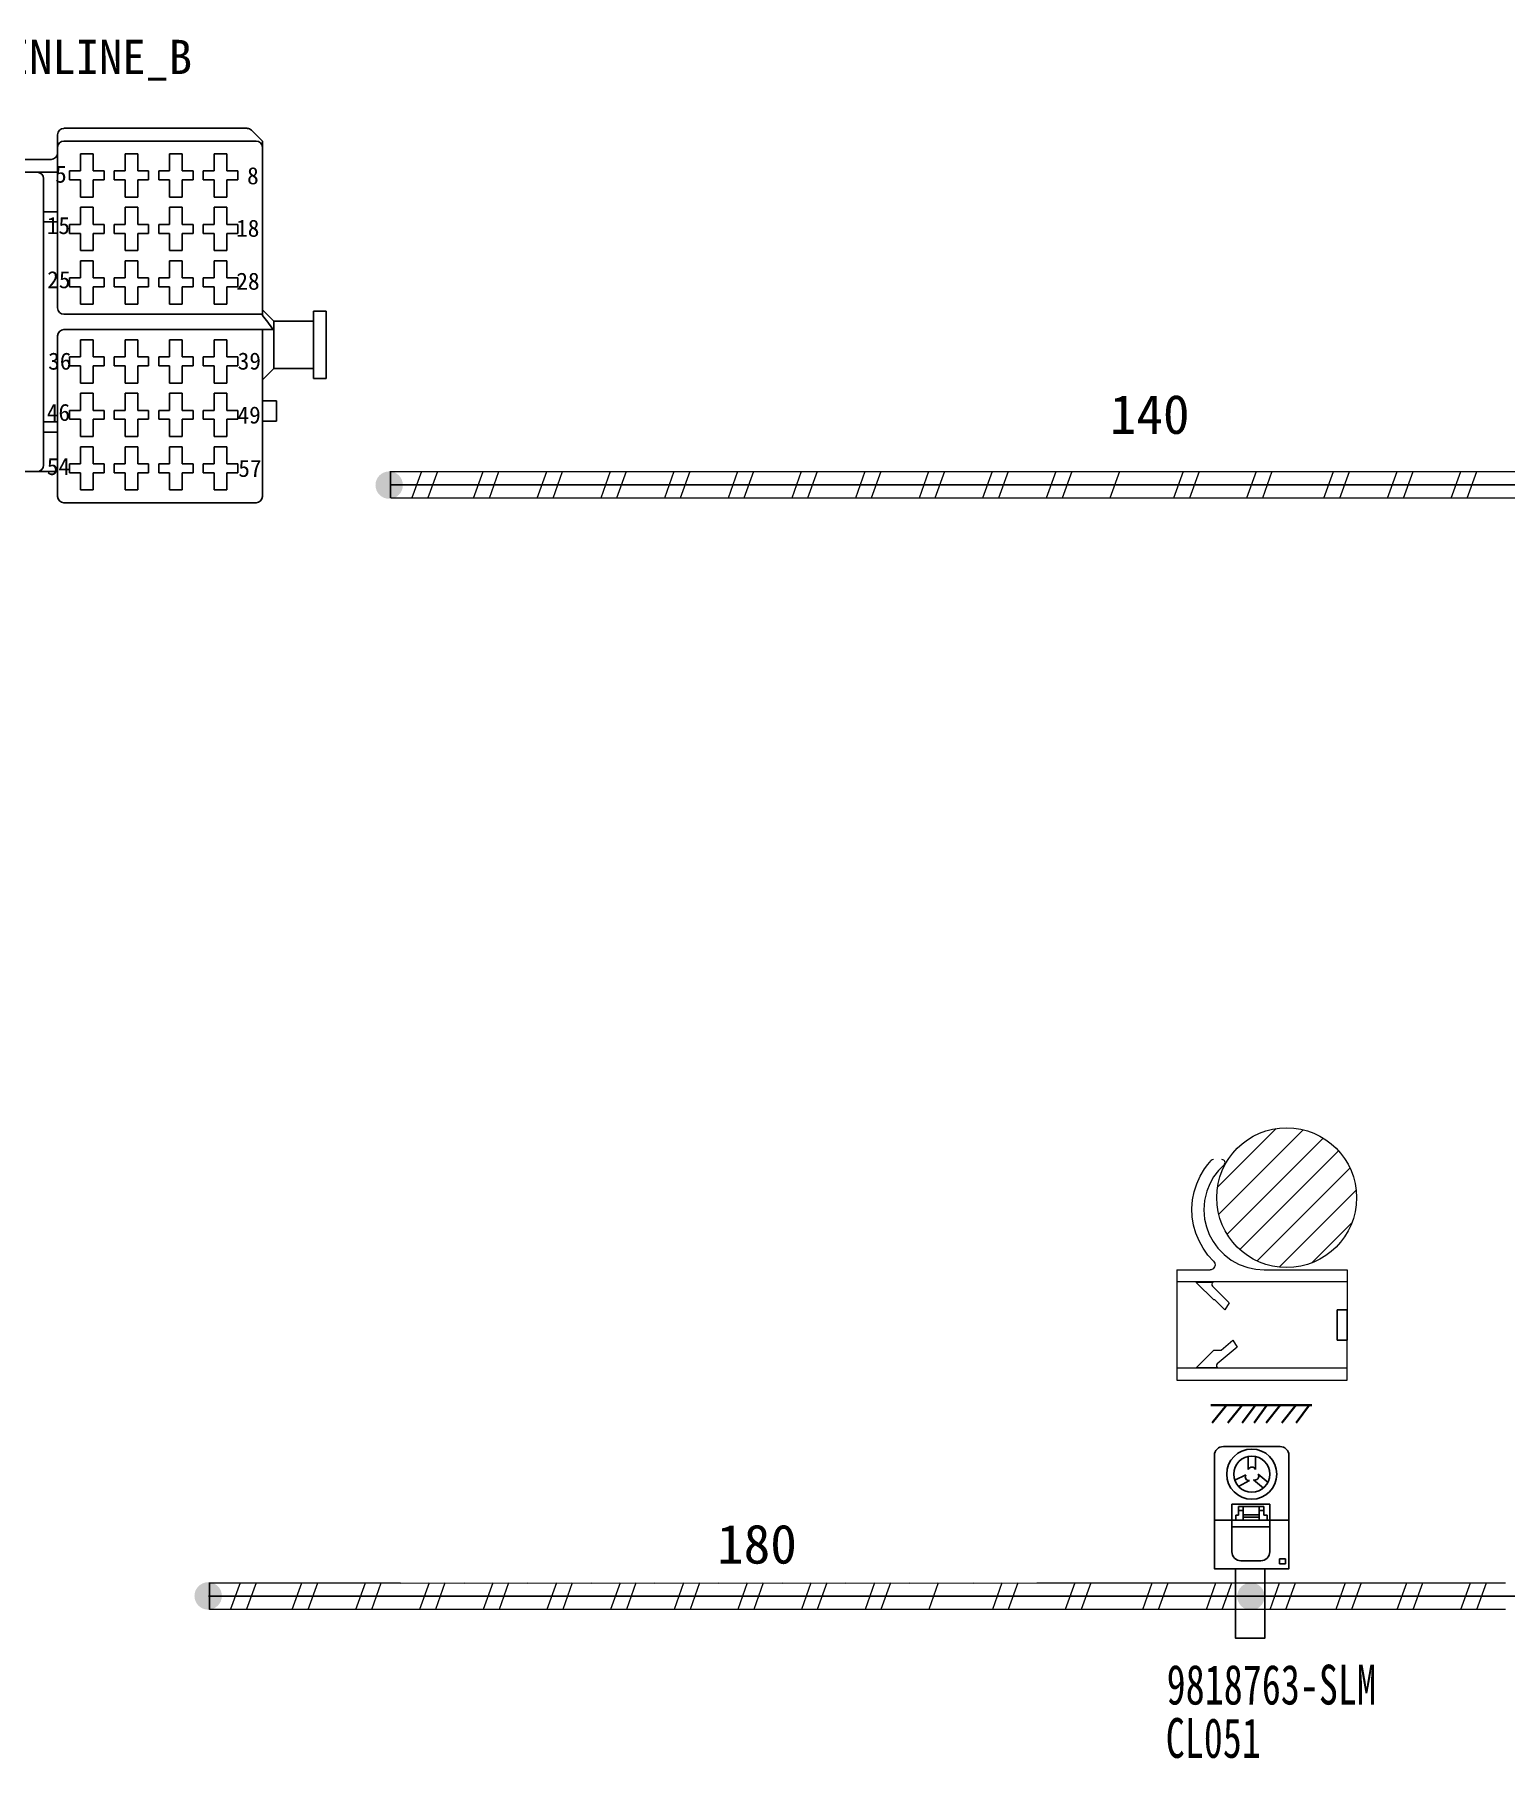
# Model space of a CAD drawing. Header units: millimetres. Extents: x 17 to 3784, y 12 to 1382.
# Drawn here: x 1012.9 to 1067.3, y 1076.8 to 1140.6 of the extents above; entities that cross this region are included whole.
import ezdxf

# ---------------------------------------------------------------- set-up
doc = ezdxf.new("R2010")
doc.units = ezdxf.units.MM
doc.layers.add('DTM_AXIS', color=7, linetype='Continuous')
doc.layers.add('ENT', color=7, linetype='Continuous', lineweight=18)
doc.layers.add('粗实线层', color=7, linetype='Continuous', lineweight=35)
doc.styles.add('FangSong_GB2312_Style', font='simfang.ttf')
doc.styles.add('foton', font='', dxfattribs={"width": 0.7})
doc.styles.get('foton').set_extended_font_data('宋体')

# ---------------------------------------------------------------- blocks, each defined once
blk = doc.blocks.new('Z$W@#6C454813')
at = {"color": 255}
for p, q in [((2.65, 11.55), (2.65, 10.52)), ((3.23, 10.52), (3.23, 11.55)), ((2.47, 10.11), (1.59, 9.69)), ((1.89, 9.2), (2.75, 9.65)), ((3.07, 9.71), (3.86, 9.06)), ((4.23, 9.5), (3.43, 10.16)), ((1.9, 6.95), (1.67, 6.95)), ((1.67, 6.95), (1.67, 6.55)), ((1.9, 6.95), (1.9, 7.61)), ((1.9, 7.61), (3.87, 7.61)), ((2.25, 7.31), (1.9, 7.31)), ((2.25, 6.96), (3.52, 6.96)), ((2.25, 6.77), (3.52, 6.77)), ((3.52, 7.31), (3.87, 7.31)), ((3.87, 7.61), (3.87, 6.95)), ((3.87, 6.95), (4.13, 6.95)), ((4.13, 6.95), (4.13, 6.55)), ((1.37, 6.03), (4.35, 6.03))]:
    blk.add_line(p, q, dxfattribs=at)
for points in [[(0.7, 12.33), (5.15, 12.33, -0.414214), (5.85, 11.63), (5.85, 6.55), (0, 6.55), (0, 11.63, -0.414214)], [(1.37, 6.55), (4.35, 6.55), (4.35, 4.06, -0.414214), (3.65, 3.36), (2.07, 3.36, -0.414214), (1.37, 4.06)]]:
    blk.add_lwpolyline(points, format="xyb", close=True, dxfattribs=at)
for points in [[(1.37, 7.8), (4.35, 7.8), (4.35, 6.55), (1.37, 6.55)], [(2.25, 7.61), (3.52, 7.61), (3.52, 6.55), (2.25, 6.55)], [(0, 6.55), (5.85, 6.55), (5.85, 2.73), (0, 2.73)], [(1.65, 2.73), (1.65, -2.71), (3.97, -2.71), (3.97, 2.73)], [(5.12, 3.5), (5.57, 3.5), (5.57, 3.12), (5.12, 3.12)]]:
    blk.add_lwpolyline(points, close=True, dxfattribs=at)
for radius in [1.97, 1.42]:
    blk.add_circle((2.93, 10.16), radius, dxfattribs=at)
for centre, radius, start, end in [((2.71, 9.94), 0.29, 143.9769, 278.9054), ((2.94, 10.4), 0.31, 22.863, 157.137), ((3.18, 9.99), 0.299, 247.9797, 33.604)]:
    blk.add_arc(centre, radius, start, end, dxfattribs=at)

msp = doc.modelspace()

# ---------------------------------------------------------------- hatches: boundary and pattern name
h = msp.add_hatch(color=0)
edge = h.paths.add_edge_path(flags=0)
edge.add_arc((1026.009, 1123.888), 0.507, 180, 540)
h = msp.add_hatch(color=0)
edge = h.paths.add_edge_path(flags=0)
edge.add_arc((1019.313, 1082.815), 0.507, 180, 540)
h = msp.add_hatch(color=0)
edge = h.paths.add_edge_path(flags=0)
edge.add_arc((1057.884, 1082.798), 0.507, 180, 540)

# ---------------------------------------------------------------- linework, layer by layer
at = {"color": 7, "linetype": 'Continuous'}
for p, q in [((1013.741, 1130.441), (1013.741, 1136.845)), ((1020.754, 1137.081), (1013.976, 1137.081)), ((1021.086, 1136.61), (1013.976, 1136.61)), ((1020.92, 1137.012), (1021.322, 1136.61)), ((1021.322, 1130.161), (1021.322, 1136.61)), ((1014.588, 1136.139), (1014.588, 1135.503)), ((1015.059, 1136.139), (1014.588, 1136.139)), ((1015.059, 1135.503), (1015.059, 1136.139)), ((1016.707, 1136.139), (1016.237, 1136.139)), ((1016.237, 1136.139), (1016.237, 1135.503)), ((1016.707, 1135.503), (1016.707, 1136.139)), ((1018.355, 1136.139), (1017.885, 1136.139)), ((1017.885, 1136.139), (1017.885, 1135.503)), ((1018.355, 1135.503), (1018.355, 1136.139)), ((1020.003, 1136.139), (1019.533, 1136.139)), ((1019.533, 1136.139), (1019.533, 1135.503)), ((1020.003, 1135.503), (1020.003, 1136.139)), ((1004.418, 1135.456), (1013.741, 1135.456)), ((1009.668, 1135.927), (1013.505, 1135.927)), ((1014.188, 1135.174), (1014.188, 1135.503)), ((1014.188, 1135.503), (1014.588, 1135.503)), ((1015.059, 1135.503), (1015.46, 1135.503)), ((1015.46, 1135.503), (1015.46, 1135.174)), ((1015.836, 1135.503), (1016.237, 1135.503)), ((1015.836, 1135.174), (1015.836, 1135.503)), ((1016.707, 1135.503), (1017.108, 1135.503)), ((1017.108, 1135.503), (1017.108, 1135.174)), ((1017.484, 1135.503), (1017.885, 1135.503)), ((1017.484, 1135.174), (1017.484, 1135.503)), ((1018.355, 1135.503), (1018.756, 1135.503)), ((1018.756, 1135.503), (1018.756, 1135.174)), ((1019.132, 1135.503), (1019.533, 1135.503)), ((1019.132, 1135.174), (1019.132, 1135.503)), ((1020.003, 1135.503), (1020.404, 1135.503)), ((1020.404, 1135.503), (1020.404, 1135.174)), ((1013.223, 1124.626), (1013.223, 1135.221)), ((1014.588, 1135.174), (1014.188, 1135.174)), ((1014.588, 1135.174), (1014.588, 1134.538)), ((1015.46, 1135.174), (1015.059, 1135.174)), ((1015.059, 1134.538), (1015.059, 1135.174)), ((1016.237, 1135.174), (1015.836, 1135.174)), ((1016.237, 1135.174), (1016.237, 1134.538)), ((1017.108, 1135.174), (1016.707, 1135.174)), ((1016.707, 1134.538), (1016.707, 1135.174)), ((1017.885, 1135.174), (1017.484, 1135.174)), ((1017.885, 1135.174), (1017.885, 1134.538)), ((1018.756, 1135.174), (1018.355, 1135.174)), ((1018.355, 1134.538), (1018.355, 1135.174)), ((1019.533, 1135.174), (1019.132, 1135.174)), ((1019.533, 1135.174), (1019.533, 1134.538)), ((1020.404, 1135.174), (1020.003, 1135.174)), ((1020.003, 1134.538), (1020.003, 1135.174)), ((1014.588, 1134.538), (1015.059, 1134.538)), ((1015.059, 1134.161), (1014.588, 1134.161)), ((1014.588, 1134.161), (1014.588, 1133.526)), ((1015.059, 1133.526), (1015.059, 1134.161)), ((1016.237, 1134.538), (1016.707, 1134.538)), ((1016.707, 1134.161), (1016.237, 1134.161)), ((1016.237, 1134.161), (1016.237, 1133.526)), ((1016.707, 1133.526), (1016.707, 1134.161)), ((1017.885, 1134.538), (1018.355, 1134.538)), ((1018.355, 1134.161), (1017.885, 1134.161)), ((1017.885, 1134.161), (1017.885, 1133.526)), ((1018.355, 1133.526), (1018.355, 1134.161)), ((1019.533, 1134.538), (1020.003, 1134.538)), ((1020.003, 1134.161), (1019.533, 1134.161)), ((1019.533, 1134.161), (1019.533, 1133.526)), ((1020.003, 1133.526), (1020.003, 1134.161)), ((1013.741, 1133.997), (1013.223, 1133.997)), ((1013.223, 1133.62), (1013.741, 1133.62)), ((1014.188, 1133.526), (1014.588, 1133.526)), ((1014.188, 1133.196), (1014.188, 1133.526)), ((1015.059, 1133.526), (1015.46, 1133.526)), ((1015.46, 1133.526), (1015.46, 1133.196)), ((1015.836, 1133.526), (1016.237, 1133.526)), ((1015.836, 1133.196), (1015.836, 1133.526)), ((1016.707, 1133.526), (1017.108, 1133.526)), ((1017.108, 1133.526), (1017.108, 1133.196)), ((1017.484, 1133.526), (1017.885, 1133.526)), ((1017.484, 1133.196), (1017.484, 1133.526)), ((1018.355, 1133.526), (1018.756, 1133.526)), ((1018.756, 1133.526), (1018.756, 1133.196)), ((1019.132, 1133.526), (1019.533, 1133.526)), ((1019.132, 1133.196), (1019.132, 1133.526)), ((1020.003, 1133.526), (1020.404, 1133.526)), ((1020.404, 1133.526), (1020.404, 1133.196)), ((1014.588, 1133.196), (1014.188, 1133.196)), ((1014.588, 1133.196), (1014.588, 1132.56)), ((1015.46, 1133.196), (1015.059, 1133.196)), ((1015.059, 1132.56), (1015.059, 1133.196)), ((1016.237, 1133.196), (1015.836, 1133.196)), ((1016.237, 1133.196), (1016.237, 1132.56)), ((1017.108, 1133.196), (1016.707, 1133.196)), ((1016.707, 1132.56), (1016.707, 1133.196)), ((1017.885, 1133.196), (1017.484, 1133.196)), ((1017.885, 1133.196), (1017.885, 1132.56)), ((1018.756, 1133.196), (1018.355, 1133.196)), ((1018.355, 1132.56), (1018.355, 1133.196)), ((1019.533, 1133.196), (1019.132, 1133.196)), ((1019.533, 1133.196), (1019.533, 1132.56)), ((1020.404, 1133.196), (1020.003, 1133.196)), ((1020.003, 1132.56), (1020.003, 1133.196)), ((1014.588, 1132.56), (1015.059, 1132.56)), ((1015.059, 1132.184), (1014.588, 1132.184)), ((1014.588, 1132.184), (1014.588, 1131.548)), ((1015.059, 1131.548), (1015.059, 1132.184)), ((1016.237, 1132.56), (1016.707, 1132.56)), ((1016.707, 1132.184), (1016.237, 1132.184)), ((1016.237, 1132.184), (1016.237, 1131.548)), ((1016.707, 1131.548), (1016.707, 1132.184)), ((1017.885, 1132.56), (1018.355, 1132.56)), ((1018.355, 1132.184), (1017.885, 1132.184)), ((1017.885, 1132.184), (1017.885, 1131.548)), ((1018.355, 1131.548), (1018.355, 1132.184)), ((1019.533, 1132.56), (1020.003, 1132.56)), ((1020.003, 1132.184), (1019.533, 1132.184)), ((1019.533, 1132.184), (1019.533, 1131.548)), ((1020.003, 1131.548), (1020.003, 1132.184)), ((1014.188, 1131.548), (1014.588, 1131.548)), ((1014.188, 1131.218), (1014.188, 1131.548)), ((1015.059, 1131.548), (1015.46, 1131.548)), ((1015.46, 1131.548), (1015.46, 1131.218)), ((1015.836, 1131.548), (1016.237, 1131.548)), ((1015.836, 1131.218), (1015.836, 1131.548)), ((1016.707, 1131.548), (1017.108, 1131.548)), ((1017.108, 1131.548), (1017.108, 1131.218)), ((1017.484, 1131.548), (1017.885, 1131.548)), ((1017.484, 1131.218), (1017.484, 1131.548)), ((1018.355, 1131.548), (1018.756, 1131.548)), ((1018.756, 1131.548), (1018.756, 1131.218)), ((1019.132, 1131.548), (1019.533, 1131.548)), ((1019.132, 1131.218), (1019.132, 1131.548)), ((1020.003, 1131.548), (1020.404, 1131.548)), ((1020.404, 1131.548), (1020.404, 1131.218)), ((1014.588, 1131.218), (1014.188, 1131.218)), ((1014.588, 1131.218), (1014.588, 1130.583)), ((1015.46, 1131.218), (1015.059, 1131.218)), ((1015.059, 1130.583), (1015.059, 1131.218)), ((1016.237, 1131.218), (1015.836, 1131.218)), ((1016.237, 1131.218), (1016.237, 1130.583)), ((1017.108, 1131.218), (1016.707, 1131.218)), ((1016.707, 1130.583), (1016.707, 1131.218)), ((1017.885, 1131.218), (1017.484, 1131.218)), ((1017.885, 1131.218), (1017.885, 1130.583)), ((1018.756, 1131.218), (1018.355, 1131.218)), ((1018.355, 1130.583), (1018.355, 1131.218)), ((1019.533, 1131.218), (1019.132, 1131.218)), ((1019.533, 1131.218), (1019.533, 1130.583)), ((1020.404, 1131.218), (1020.003, 1131.218)), ((1020.003, 1130.583), (1020.003, 1131.218)), ((1014.588, 1130.583), (1015.059, 1130.583)), ((1016.237, 1130.583), (1016.707, 1130.583)), ((1017.885, 1130.583), (1018.355, 1130.583)), ((1019.533, 1130.583), (1020.003, 1130.583)), ((1013.976, 1130.206), (1021.322, 1130.206)), ((1013.976, 1129.641), (1021.712, 1129.641)), ((1021.322, 1123.473), (1021.322, 1129.641)), ((1013.741, 1123.473), (1013.741, 1129.406)), ((1015.059, 1129.264), (1014.588, 1129.264)), ((1014.588, 1129.264), (1014.588, 1128.629)), ((1015.059, 1128.629), (1015.059, 1129.264)), ((1016.707, 1129.264), (1016.237, 1129.264)), ((1016.237, 1129.264), (1016.237, 1128.629)), ((1016.707, 1128.629), (1016.707, 1129.264)), ((1018.355, 1129.264), (1017.885, 1129.264)), ((1017.885, 1129.264), (1017.885, 1128.629)), ((1018.355, 1128.629), (1018.355, 1129.264)), ((1020.003, 1129.264), (1019.533, 1129.264)), ((1019.533, 1129.264), (1019.533, 1128.629)), ((1020.003, 1128.629), (1020.003, 1129.264)), ((1014.188, 1128.629), (1014.588, 1128.629)), ((1014.188, 1128.299), (1014.188, 1128.629)), ((1015.059, 1128.629), (1015.46, 1128.629)), ((1015.46, 1128.629), (1015.46, 1128.299)), ((1015.836, 1128.629), (1016.237, 1128.629)), ((1015.836, 1128.299), (1015.836, 1128.629)), ((1016.707, 1128.629), (1017.108, 1128.629)), ((1017.108, 1128.629), (1017.108, 1128.299)), ((1017.484, 1128.629), (1017.885, 1128.629)), ((1017.484, 1128.299), (1017.484, 1128.629)), ((1018.355, 1128.629), (1018.756, 1128.629)), ((1018.756, 1128.629), (1018.756, 1128.299)), ((1019.132, 1128.629), (1019.533, 1128.629)), ((1019.132, 1128.299), (1019.132, 1128.629)), ((1020.003, 1128.629), (1020.404, 1128.629)), ((1020.404, 1128.629), (1020.404, 1128.299)), ((1014.588, 1128.299), (1014.188, 1128.299)), ((1014.588, 1128.299), (1014.588, 1127.663)), ((1015.46, 1128.299), (1015.059, 1128.299)), ((1015.059, 1127.663), (1015.059, 1128.299)), ((1016.237, 1128.299), (1015.836, 1128.299)), ((1016.237, 1128.299), (1016.237, 1127.663)), ((1017.108, 1128.299), (1016.707, 1128.299)), ((1016.707, 1127.663), (1016.707, 1128.299)), ((1017.885, 1128.299), (1017.484, 1128.299)), ((1017.885, 1128.299), (1017.885, 1127.663)), ((1018.756, 1128.299), (1018.355, 1128.299)), ((1018.355, 1127.663), (1018.355, 1128.299)), ((1019.533, 1128.299), (1019.132, 1128.299)), ((1019.533, 1128.299), (1019.533, 1127.663)), ((1020.404, 1128.299), (1020.003, 1128.299)), ((1020.003, 1127.663), (1020.003, 1128.299)), ((1014.588, 1127.663), (1015.059, 1127.663)), ((1015.059, 1127.287), (1014.588, 1127.287)), ((1014.588, 1127.287), (1014.588, 1126.651)), ((1015.059, 1126.651), (1015.059, 1127.287)), ((1016.237, 1127.663), (1016.707, 1127.663)), ((1016.707, 1127.287), (1016.237, 1127.287)), ((1016.237, 1127.287), (1016.237, 1126.651)), ((1016.707, 1126.651), (1016.707, 1127.287)), ((1017.885, 1127.663), (1018.355, 1127.663)), ((1018.355, 1127.287), (1017.885, 1127.287)), ((1017.885, 1127.287), (1017.885, 1126.651)), ((1018.355, 1126.651), (1018.355, 1127.287)), ((1019.533, 1127.663), (1020.003, 1127.663)), ((1020.003, 1127.287), (1019.533, 1127.287)), ((1019.533, 1127.287), (1019.533, 1126.651)), ((1020.003, 1126.651), (1020.003, 1127.287)), ((1014.188, 1126.651), (1014.588, 1126.651)), ((1014.188, 1126.321), (1014.188, 1126.651)), ((1015.059, 1126.651), (1015.46, 1126.651)), ((1015.46, 1126.651), (1015.46, 1126.321)), ((1015.836, 1126.651), (1016.237, 1126.651)), ((1015.836, 1126.321), (1015.836, 1126.651)), ((1016.707, 1126.651), (1017.108, 1126.651)), ((1017.108, 1126.651), (1017.108, 1126.321)), ((1017.484, 1126.651), (1017.885, 1126.651)), ((1017.484, 1126.321), (1017.484, 1126.651)), ((1018.355, 1126.651), (1018.756, 1126.651)), ((1018.756, 1126.651), (1018.756, 1126.321)), ((1019.132, 1126.651), (1019.533, 1126.651)), ((1019.132, 1126.321), (1019.132, 1126.651)), ((1020.003, 1126.651), (1020.404, 1126.651)), ((1020.404, 1126.651), (1020.404, 1126.321)), ((1021.322, 1127.004), (1021.84, 1127.004)), ((1021.84, 1126.251), (1021.84, 1127.004)), ((1013.741, 1126.227), (1013.223, 1126.227)), ((1013.223, 1125.85), (1013.741, 1125.85)), ((1014.588, 1126.321), (1014.188, 1126.321)), ((1014.588, 1126.321), (1014.588, 1125.686)), ((1015.46, 1126.321), (1015.059, 1126.321)), ((1015.059, 1125.686), (1015.059, 1126.321)), ((1016.237, 1126.321), (1015.836, 1126.321)), ((1016.237, 1126.321), (1016.237, 1125.686)), ((1017.108, 1126.321), (1016.707, 1126.321)), ((1016.707, 1125.686), (1016.707, 1126.321)), ((1017.885, 1126.321), (1017.484, 1126.321)), ((1017.885, 1126.321), (1017.885, 1125.686)), ((1018.756, 1126.321), (1018.355, 1126.321)), ((1018.355, 1125.686), (1018.355, 1126.321)), ((1019.533, 1126.321), (1019.132, 1126.321)), ((1019.533, 1126.321), (1019.533, 1125.686)), ((1020.404, 1126.321), (1020.003, 1126.321)), ((1020.003, 1125.686), (1020.003, 1126.321)), ((1021.322, 1126.251), (1021.84, 1126.251)), ((1014.588, 1125.686), (1015.059, 1125.686)), ((1015.059, 1125.309), (1014.588, 1125.309)), ((1014.588, 1125.309), (1014.588, 1124.673)), ((1015.059, 1124.673), (1015.059, 1125.309)), ((1016.237, 1125.686), (1016.707, 1125.686)), ((1016.707, 1125.309), (1016.237, 1125.309)), ((1016.237, 1125.309), (1016.237, 1124.673)), ((1016.707, 1124.673), (1016.707, 1125.309)), ((1017.885, 1125.686), (1018.355, 1125.686)), ((1018.355, 1125.309), (1017.885, 1125.309)), ((1017.885, 1125.309), (1017.885, 1124.673)), ((1018.355, 1124.673), (1018.355, 1125.309)), ((1019.533, 1125.686), (1020.003, 1125.686)), ((1020.003, 1125.309), (1019.533, 1125.309)), ((1019.533, 1125.309), (1019.533, 1124.673)), ((1020.003, 1124.673), (1020.003, 1125.309)), ((1014.188, 1124.673), (1014.588, 1124.673)), ((1014.188, 1124.344), (1014.188, 1124.673)), ((1015.059, 1124.673), (1015.46, 1124.673)), ((1015.46, 1124.673), (1015.46, 1124.344)), ((1015.836, 1124.673), (1016.237, 1124.673)), ((1015.836, 1124.344), (1015.836, 1124.673)), ((1016.707, 1124.673), (1017.108, 1124.673)), ((1017.108, 1124.673), (1017.108, 1124.344)), ((1017.484, 1124.673), (1017.885, 1124.673)), ((1017.484, 1124.344), (1017.484, 1124.673)), ((1018.355, 1124.673), (1018.756, 1124.673)), ((1018.756, 1124.673), (1018.756, 1124.344)), ((1019.132, 1124.673), (1019.533, 1124.673)), ((1019.132, 1124.344), (1019.132, 1124.673)), ((1020.003, 1124.673), (1020.404, 1124.673)), ((1020.404, 1124.673), (1020.404, 1124.344)), ((1004.418, 1124.391), (1013.741, 1124.391)), ((1014.588, 1124.344), (1014.188, 1124.344)), ((1014.588, 1124.344), (1014.588, 1123.708)), ((1015.46, 1124.344), (1015.059, 1124.344)), ((1015.059, 1123.708), (1015.059, 1124.344)), ((1016.237, 1124.344), (1015.836, 1124.344)), ((1016.237, 1124.344), (1016.237, 1123.708)), ((1017.108, 1124.344), (1016.707, 1124.344)), ((1016.707, 1123.708), (1016.707, 1124.344)), ((1017.885, 1124.344), (1017.484, 1124.344)), ((1017.885, 1124.344), (1017.885, 1123.708)), ((1018.756, 1124.344), (1018.355, 1124.344)), ((1018.355, 1123.708), (1018.355, 1124.344)), ((1019.533, 1124.344), (1019.132, 1124.344)), ((1019.533, 1124.344), (1019.533, 1123.708)), ((1020.404, 1124.344), (1020.003, 1124.344)), ((1020.003, 1123.708), (1020.003, 1124.344)), ((1013.976, 1123.237), (1021.086, 1123.237)), ((1014.588, 1123.708), (1015.059, 1123.708)), ((1016.237, 1123.708), (1016.707, 1123.708)), ((1017.885, 1123.708), (1018.355, 1123.708)), ((1019.533, 1123.708), (1020.003, 1123.708))]:
    msp.add_line(p, q, dxfattribs=at)
for p, q in [((1026.062, 1124.402), (1026.062, 1123.412)), ((1019.357, 1083.307), (1019.357, 1082.318))]:
    msp.add_line(p, q)
at = {"color": 7, "linetype": 'Continuous', "lineweight": 13}
for points in [[(1033.127, 1123.898), (1026.033, 1123.898)], [(1056.672, 1123.898), (1033.162, 1123.898)], [(1074.003, 1123.898), (1056.672, 1123.898)], [(1026.422, 1082.804), (1019.329, 1082.804)]]:
    msp.add_lwpolyline(points, dxfattribs=at)
at = {"color": 7, "linetype": 'Continuous', "lineweight": 25}
for points in [[(1033.135, 1123.898), (1026.033, 1123.898)], [(1032.376, 1123.898), (1056.672, 1123.898)], [(1074.012, 1123.898), (1056.672, 1123.898)], [(1026.431, 1082.804), (1019.329, 1082.804)]]:
    msp.add_lwpolyline(points, dxfattribs=at)
at = {"color": 7, "linetype": 'Continuous', "lineweight": 0}
for points in [[(1026.066, 1124.389), (1028.421, 1124.389)], [(1026.86, 1123.427), (1027.213, 1124.408)], [(1027.449, 1123.427), (1027.802, 1124.408)], [(1028.421, 1124.389), (1030.775, 1124.389)], [(1029.127, 1123.408), (1029.48, 1124.389)], [(1029.716, 1123.408), (1030.069, 1124.389)], [(1030.775, 1124.389), (1033.129, 1124.389)], [(1031.481, 1123.408), (1031.834, 1124.389)], [(1032.07, 1123.408), (1032.423, 1124.389)], [(1033.129, 1124.387), (1035.483, 1124.388)], [(1034.188, 1124.388), (1033.835, 1123.407)], [(1034.777, 1124.388), (1034.423, 1123.407)], [(1035.483, 1124.387), (1037.837, 1124.388)], [(1036.542, 1124.388), (1036.189, 1123.407)], [(1037.131, 1124.388), (1036.778, 1123.407)], [(1037.837, 1124.387), (1040.192, 1124.388)], [(1038.897, 1124.388), (1038.544, 1123.407)], [(1039.485, 1124.388), (1039.132, 1123.407)], [(1040.192, 1124.387), (1042.546, 1124.388)], [(1041.251, 1124.388), (1040.898, 1123.407)], [(1041.84, 1124.388), (1041.487, 1123.407)], [(1042.546, 1124.387), (1044.9, 1124.388)], [(1043.605, 1124.388), (1043.252, 1123.407)], [(1044.194, 1124.388), (1043.841, 1123.407)], [(1044.9, 1124.387), (1047.255, 1124.388)], [(1045.96, 1124.388), (1045.607, 1123.407)], [(1046.548, 1124.388), (1046.195, 1123.407)], [(1047.255, 1124.387), (1049.609, 1124.388)], [(1048.314, 1124.388), (1047.961, 1123.407)], [(1048.903, 1124.388), (1048.55, 1123.407)], [(1049.609, 1124.387), (1051.963, 1124.388)], [(1050.668, 1124.388), (1050.315, 1123.407)], [(1051.257, 1124.388), (1050.904, 1123.407)], [(1051.963, 1124.387), (1054.318, 1124.388)], [(1053.023, 1124.388), (1052.67, 1123.407)], [(1054.318, 1124.387), (1056.672, 1124.388)], [(1055.377, 1124.388), (1055.024, 1123.407)], [(1055.966, 1124.388), (1055.614, 1123.407)], [(1056.672, 1124.388), (1059.026, 1124.388)], [(1057.732, 1123.42), (1058.085, 1124.401)], [(1058.321, 1123.42), (1058.674, 1124.401)], [(1058.872, 1124.388), (1062.234, 1124.388)], [(1060.586, 1123.407), (1060.939, 1124.388)], [(1061.175, 1123.407), (1061.528, 1124.388)], [(1062.234, 1124.388), (1064.589, 1124.388)], [(1062.941, 1123.407), (1063.294, 1124.388)], [(1063.529, 1123.407), (1063.882, 1124.388)], [(1064.589, 1124.388), (1066.943, 1124.388)], [(1065.295, 1123.407), (1065.648, 1124.388)], [(1065.883, 1123.407), (1066.237, 1124.388)], [(1066.943, 1124.388), (1069.297, 1124.388)], [(1028.421, 1123.408), (1026.066, 1123.408)], [(1030.775, 1123.408), (1028.421, 1123.408)], [(1033.129, 1123.408), (1030.775, 1123.408)], [(1035.483, 1123.409), (1033.129, 1123.407)], [(1037.837, 1123.409), (1035.483, 1123.407)], [(1040.192, 1123.409), (1037.837, 1123.407)], [(1042.546, 1123.409), (1040.192, 1123.407)], [(1044.9, 1123.409), (1042.546, 1123.407)], [(1047.255, 1123.409), (1044.9, 1123.407)], [(1049.609, 1123.409), (1047.255, 1123.407)], [(1051.963, 1123.409), (1049.609, 1123.407)], [(1054.318, 1123.409), (1051.963, 1123.407)], [(1056.672, 1123.409), (1054.318, 1123.407)], [(1059.026, 1123.407), (1056.672, 1123.407)], [(1062.234, 1123.407), (1058.791, 1123.407)], [(1064.589, 1123.407), (1062.234, 1123.407)], [(1066.943, 1123.407), (1064.589, 1123.407)], [(1069.297, 1123.407), (1066.943, 1123.407)], [(1019.362, 1083.294), (1021.716, 1083.294)], [(1020.156, 1082.333), (1020.509, 1083.313)], [(1020.744, 1082.333), (1021.097, 1083.313)], [(1021.716, 1083.294), (1024.07, 1083.294)], [(1022.422, 1082.313), (1022.776, 1083.294)], [(1023.011, 1082.313), (1023.364, 1083.294)], [(1024.07, 1083.294), (1026.425, 1083.294)], [(1024.777, 1082.313), (1025.13, 1083.294)], [(1025.365, 1082.313), (1025.718, 1083.294)], [(1026.424, 1083.293), (1028.778, 1083.294)], [(1027.483, 1083.294), (1027.13, 1082.313)], [(1028.072, 1083.294), (1027.719, 1082.313)], [(1028.778, 1083.293), (1031.133, 1083.294)], [(1029.838, 1083.294), (1029.485, 1082.313)], [(1030.426, 1083.294), (1030.073, 1082.313)], [(1031.133, 1083.293), (1033.487, 1083.294)], [(1032.192, 1083.294), (1031.839, 1082.313)], [(1032.781, 1083.294), (1032.428, 1082.313)], [(1033.487, 1083.293), (1035.841, 1083.294)], [(1034.547, 1083.294), (1034.193, 1082.313)], [(1035.135, 1083.294), (1034.782, 1082.313)], [(1035.841, 1083.293), (1038.196, 1083.294)], [(1036.901, 1083.294), (1036.548, 1082.313)], [(1037.489, 1083.294), (1037.136, 1082.313)], [(1038.196, 1083.293), (1040.55, 1083.294)], [(1039.255, 1083.294), (1038.902, 1082.313)], [(1039.844, 1083.294), (1039.491, 1082.313)], [(1040.55, 1083.293), (1042.904, 1083.294)], [(1041.61, 1083.294), (1041.256, 1082.313)], [(1042.198, 1083.294), (1041.845, 1082.313)], [(1042.904, 1083.293), (1045.259, 1083.294)], [(1043.964, 1083.294), (1043.611, 1082.313)], [(1044.553, 1083.294), (1044.199, 1082.313)], [(1045.259, 1083.293), (1047.613, 1083.294)], [(1046.318, 1083.294), (1045.965, 1082.313)], [(1048.673, 1083.294), (1048.319, 1082.313)], [(1049.261, 1083.294), (1048.909, 1082.313)], [(1021.716, 1082.313), (1019.362, 1082.313)], [(1024.07, 1082.313), (1021.716, 1082.313)], [(1026.425, 1082.313), (1024.07, 1082.313)], [(1028.778, 1082.314), (1026.424, 1082.313)], [(1031.133, 1082.314), (1028.778, 1082.313)], [(1033.487, 1082.314), (1031.133, 1082.313)], [(1035.841, 1082.314), (1033.487, 1082.313)], [(1038.196, 1082.314), (1035.841, 1082.313)], [(1040.55, 1082.314), (1038.196, 1082.313)], [(1042.904, 1082.314), (1040.55, 1082.313)], [(1045.259, 1082.314), (1042.904, 1082.313)], [(1047.613, 1082.314), (1045.259, 1082.313)]]:
    msp.add_lwpolyline(points, dxfattribs=at)
at = {"color": 0, "linetype": 'Continuous', "lineweight": 13}
for points in [[(1058.813, 1100.098), (1056.65, 1097.935)], [(1059.817, 1100.054), (1056.694, 1096.931)], [(1060.558, 1099.746), (1057.002, 1096.19)], [(1061.129, 1099.269), (1057.479, 1095.619)], [(1056.501, 1095.189), (1056.293, 1095.419), (1056.114, 1095.671), (1055.964, 1095.943), (1055.846, 1096.23), (1055.762, 1096.53), (1055.713, 1096.836), (1055.701, 1097.146), (1055.725, 1097.457), (1055.786, 1097.761), (1055.882, 1098.056), (1056.01, 1098.34), (1056.169, 1098.606), (1056.287, 1098.764), (1056.415, 1098.913)], [(1056.889, 1098.755), (1056.682, 1098.544), (1056.505, 1098.308), (1056.361, 1098.051), (1056.252, 1097.778), (1056.173, 1097.439), (1056.146, 1097.094), (1056.173, 1096.748), (1056.239, 1096.457), (1056.343, 1096.179), (1056.483, 1095.916), (1056.658, 1095.676), (1056.89, 1095.435), (1057.156, 1095.231), (1057.449, 1095.07), (1057.764, 1094.956), (1058.062, 1094.893), (1058.368, 1094.871)], [(1061.547, 1098.637), (1058.11, 1095.2)], [(1061.775, 1097.818), (1058.93, 1094.972)], [(1061.616, 1096.609), (1060.138, 1095.132)], [(1056.501, 1095.189), (1056.547, 1095.115), (1056.556, 1095.05), (1056.543, 1094.986), (1056.49, 1094.915), (1056.411, 1094.875), (1056.371, 1094.871)], [(1055.144, 1094.872), (1055.144, 1094.427)], [(1055.144, 1094.871), (1056.371, 1094.871)], [(1058.368, 1094.871), (1061.447, 1094.871)], [(1061.447, 1094.872), (1061.447, 1093.388), (1061.076, 1093.388), (1061.076, 1092.276), (1061.076, 1093.388), (1061.447, 1093.388)], [(1061.447, 1094.427), (1055.144, 1094.427), (1055.144, 1091.237)], [(1056.463, 1094.267), (1057.078, 1093.654), (1056.923, 1093.388), (1056.553, 1093.758), (1056.516, 1093.758), (1055.876, 1094.398), (1055.854, 1094.416), (1056.485, 1094.416)], [(1061.447, 1091.237), (1055.144, 1091.237), (1055.144, 1090.792), (1061.447, 1090.792), (1061.447, 1093.388), (1061.447, 1092.276), (1061.076, 1092.276), (1061.447, 1092.276)], [(1056.656, 1091.248), (1055.854, 1091.248), (1055.876, 1091.264), (1056.516, 1091.904), (1056.778, 1091.904), (1057.22, 1092.276), (1057.371, 1092.015), (1056.64, 1091.402)], [(1056.64, 1091.402), (1056.609, 1091.356), (1056.61, 1091.302), (1056.641, 1091.258), (1056.656, 1091.248)], [(1049.968, 1082.803), (1026.457, 1082.803)], [(1067.299, 1082.803), (1049.968, 1082.803)]]:
    msp.add_lwpolyline(points, dxfattribs=at)
at = {"color": 0, "linetype": 'Continuous', "lineweight": 0}
for points in [[(1047.613, 1083.293), (1049.968, 1083.294)], [(1049.968, 1083.294), (1052.322, 1083.294)], [(1051.028, 1082.325), (1051.381, 1083.306)], [(1051.616, 1082.325), (1051.969, 1083.306)], [(1052.167, 1083.294), (1055.53, 1083.294)], [(1053.882, 1082.313), (1054.235, 1083.294)], [(1054.47, 1082.313), (1054.823, 1083.294)], [(1055.53, 1083.294), (1057.884, 1083.294)], [(1056.236, 1082.313), (1056.589, 1083.294)], [(1056.825, 1082.313), (1057.178, 1083.294)], [(1057.884, 1083.294), (1060.238, 1083.294)], [(1058.59, 1082.313), (1058.943, 1083.294)], [(1059.179, 1082.313), (1059.532, 1083.294)], [(1060.238, 1083.294), (1062.593, 1083.294)], [(1061.032, 1082.332), (1061.385, 1083.313)], [(1061.621, 1082.332), (1061.974, 1083.313)], [(1062.593, 1083.294), (1064.947, 1083.294)], [(1063.299, 1082.313), (1063.652, 1083.294)], [(1063.888, 1082.313), (1064.241, 1083.294)], [(1064.947, 1083.294), (1067.301, 1083.294)], [(1065.653, 1082.313), (1066.007, 1083.294)], [(1066.242, 1082.313), (1066.595, 1083.294)], [(1049.968, 1082.314), (1047.613, 1082.313)], [(1052.322, 1082.313), (1049.968, 1082.313)], [(1055.53, 1082.313), (1052.086, 1082.313)], [(1057.884, 1082.313), (1055.53, 1082.313)], [(1060.238, 1082.313), (1057.884, 1082.313)], [(1062.593, 1082.313), (1060.238, 1082.313)], [(1064.947, 1082.313), (1062.593, 1082.313)], [(1067.301, 1082.313), (1064.947, 1082.313)]]:
    msp.add_lwpolyline(points, dxfattribs=at)
at = {"color": 0, "linetype": 'Continuous', "lineweight": 25}
for points in [[(1025.671, 1082.803), (1049.968, 1082.803)], [(1067.308, 1082.803), (1049.968, 1082.803)], [(1066.55, 1082.801), (1090.847, 1082.801)]]:
    msp.add_lwpolyline(points, dxfattribs=at)
at = {"color": 0, "linetype": 'Continuous', "lineweight": 13}
msp.add_circle((1059.205, 1097.542), 2.585, dxfattribs=at)
at = {"color": 7, "linetype": 'Continuous'}
for centre, start, end in [((1013.976, 1136.845), 90, 180), ((1013.976, 1136.374), 90, 180), ((1020.754, 1136.845), 45, 90), ((1021.086, 1136.374), 0, 90), ((1013.505, 1136.163), 270, 0), ((1012.988, 1135.221), 0, 90), ((1013.976, 1130.441), 180, 270), ((1013.976, 1129.406), 90, 180), ((1012.988, 1124.626), 270, 0), ((1013.976, 1123.473), 180, 270), ((1021.086, 1123.473), 270, 0)]:
    msp.add_arc(centre, 0.235, start, end, dxfattribs=at)
at = {"color": 0, "linetype": 'Continuous', "lineweight": 13}
for centre, radius, start, end in [((1056.5, 1098.828), 0.121, 92, 135), ((1056.814, 1098.839), 0.112, 312, 90), ((1056.528, 1094.333), 0.092, 117, 225)]:
    msp.add_arc(centre, radius, start, end, dxfattribs=at)
at = {"color": 7, "linetype": 'Continuous'}
msp.add_open_spline([(1021.712, 1129.641), (1021.655, 1129.733), (1021.528, 1129.91), (1021.392, 1130.078), (1021.322, 1130.161)], degree=3, knots=[0, 0, 0, 0, 0.499958, 1, 1, 1, 1], dxfattribs=at)
at = {"layer": 'DTM_AXIS', "color": 7, "linetype": 'Continuous'}
for p, q in [((1021.746, 1129.947), (1021.322, 1130.371)), ((1023.676, 1130.324), (1023.205, 1130.324)), ((1023.205, 1130.324), (1023.205, 1127.828)), ((1023.676, 1130.324), (1023.676, 1127.828)), ((1023.205, 1129.947), (1021.746, 1129.947)), ((1021.746, 1129.947), (1021.746, 1128.205)), ((1021.746, 1128.205), (1021.322, 1127.781)), ((1023.205, 1128.205), (1021.746, 1128.205)), ((1023.676, 1127.828), (1023.205, 1127.828))]:
    msp.add_line(p, q, dxfattribs=at)
at = {"layer": '粗实线层', "color": 0}
for p, q in [((1056.402, 1089.875), (1060.143, 1089.875)), ((1056.985, 1089.875), (1056.45, 1089.219)), ((1057.56, 1089.875), (1057.024, 1089.219)), ((1058.049, 1089.875), (1057.56, 1089.219)), ((1058.478, 1089.875), (1058.001, 1089.219)), ((1058.984, 1089.877), (1058.449, 1089.221)), ((1059.559, 1089.877), (1059.022, 1089.221)), ((1060.048, 1089.877), (1059.559, 1089.221))]:
    msp.add_line(p, q, dxfattribs=at)

# ---------------------------------------------------------------- block references
at = {"color": 0, "xscale": 0.4708704, "yscale": 0.4708704, "zscale": 0.4708704}
msp.add_blockref('Z$W@#6C454813', (1056.535, 1082.535), dxfattribs=at)

# ---------------------------------------------------------------- texts
at = {"color": 7, "linetype": 'Continuous', "style": 'FangSong_GB2312_Style'}
for s, height, p in [('CONN_驾舱对接机舱INLINE_B', 1.26546, (997.17, 1139.087)), ('5', 0.633, (1013.65, 1135.07)), ('8', 0.633, (1020.753, 1135.011)), ('15', 0.6327, (1013.341, 1133.17)), ('18', 0.6327, (1020.346, 1133.07)), ('25', 0.6327, (1013.359, 1131.168)), ('28', 0.6327, (1020.354, 1131.112)), ('36', 0.6327, (1013.394, 1128.157)), ('39', 0.6327, (1020.405, 1128.159)), ('140', 1.4467, (1052.662, 1125.783)), ('46', 0.6327, (1013.344, 1126.262)), ('49', 0.6327, (1020.398, 1126.165)), ('54', 0.6327, (1013.344, 1124.261)), ('57', 0.6327, (1020.427, 1124.192)), ('180', 1.4467, (1038.136, 1084.011))]:
    msp.add_text(s, height=height, dxfattribs=at).set_placement(p)
at = {"layer": 'ENT', "color": 0, "char_height": 1.47221, "width": 159.91709, "attachment_point": 1, "style": 'foton'}
for s, insert in [('{\\T1.004;9818763-SLM}', (1054.769, 1080.272)), ('{\\T1.004;CL051}', (1054.734, 1078.3))]:
    msp.add_mtext(s, dxfattribs=dict(at, insert=insert))

doc.saveas('drawing.dxf')
